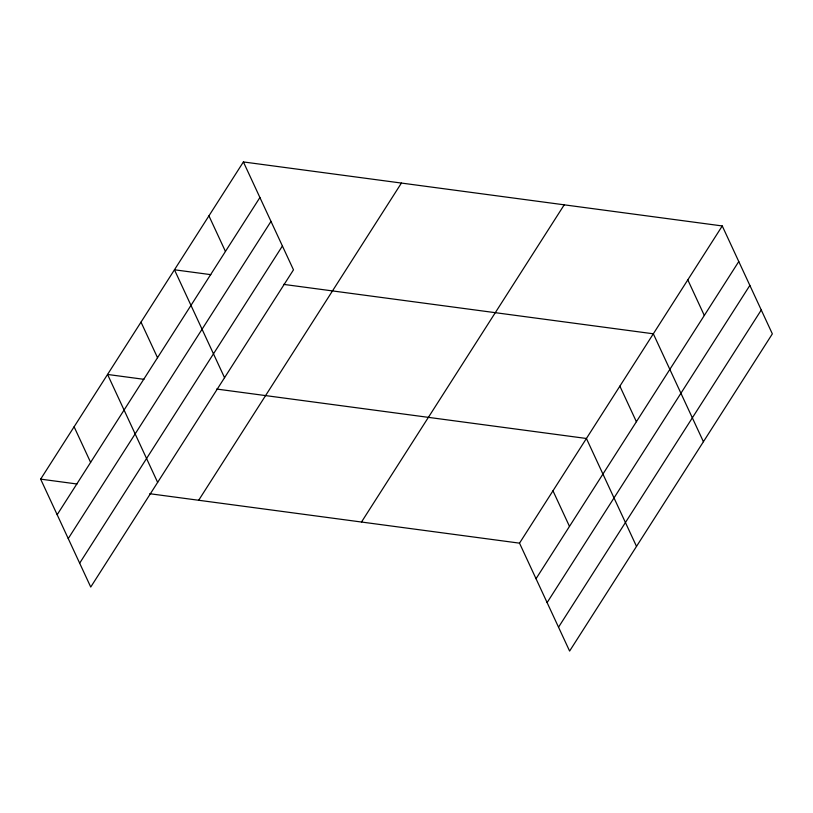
<?xml version="1.0" encoding="UTF-8"?>
<svg xmlns="http://www.w3.org/2000/svg" width="813" height="813" viewBox="0 0 813 813"><rect width="100%" height="100%" fill="white"/><g stroke="black" fill="none" stroke-linecap="round" stroke-linejoin="round"><path stroke-width="1.22" d="M243.392 161.939L293.483 269.845L90.741 587.047L40.65 479.131L243.392 161.939L722.259 225.953L772.35 333.869L569.608 651.061L519.517 543.155L722.259 225.953M57.164 514.72L259.916 197.518M68.241 538.582L270.993 221.39M79.664 563.175L282.406 245.983M198.677 500.259L401.419 183.067M361.49 522.027L564.232 204.825M536.031 578.734L738.773 261.542M547.108 602.606L749.86 285.404M558.531 627.199L761.273 309.997M210.831 274.652L174.46 269.784L224.551 377.689M283.574 284.377L653.327 333.797L703.418 441.713M143.931 379.325L107.56 374.458L157.641 482.373M216.665 389.051L586.417 438.481L636.508 546.387M40.65 479.131L77.022 483.999M149.765 493.725L519.517 543.155M687.798 279.875L704.312 315.464M619.872 386.145L636.396 421.723M552.972 490.818L569.486 526.397M208.931 215.862L225.445 251.441M141.005 322.121L157.529 357.71M74.105 426.795L90.619 462.384"/></g></svg>
